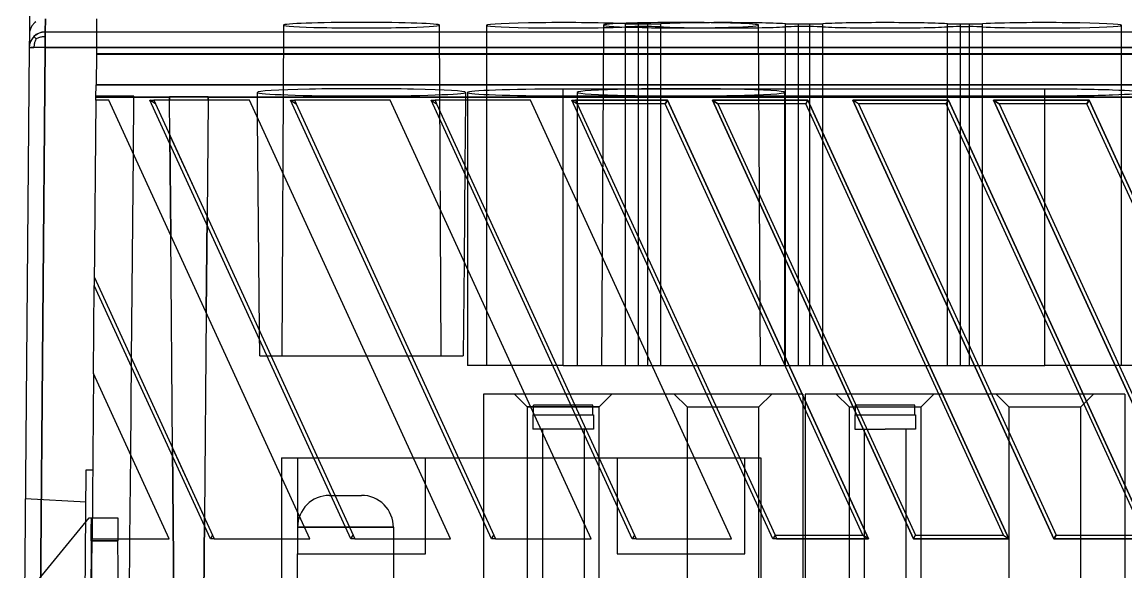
# Model space of a CAD drawing. Header units: millimetres. Extents: x 169.7 to 222.2, y -0.6 to 58.
# Drawn here: x 169.89 to 204.43, y 17.7 to 34.91 of the extents above; entities that cross this region are included whole.
import ezdxf

# ---------------------------------------------------------------- set-up
doc = ezdxf.new("R2010")
doc.units = ezdxf.units.MM
doc.layers.add('MAIN-1', color=7, linetype='Continuous')
doc.layers.add('MAIN-2', color=7, linetype='Continuous')

msp = doc.modelspace()

# ---------------------------------------------------------------- linework, layer by layer
at = {"layer": 'MAIN-1'}
for p, q in [((170.215, 45.809), (170.116, 34.536)), ((170.291, 34.898), (170.269, 34.88)), ((170.314, 34.916), (170.291, 34.898)), ((170.617, 35.015), (170.613, 34.602)), ((170.118, 34.571), (170.116, 34.536)), ((170.122, 34.605), (170.118, 34.571)), ((170.128, 34.637), (170.122, 34.605)), ((170.137, 34.668), (170.128, 34.637)), ((170.146, 34.697), (170.137, 34.668)), ((170.157, 34.724), (170.146, 34.697)), ((170.169, 34.749), (170.157, 34.724)), ((170.183, 34.773), (170.169, 34.749)), ((170.197, 34.796), (170.183, 34.773)), ((170.213, 34.818), (170.197, 34.796)), ((170.231, 34.839), (170.213, 34.818)), ((170.249, 34.86), (170.231, 34.839)), ((170.269, 34.88), (170.249, 34.86)), ((170.612, 34.602), (170.612, 34.116)), ((170.612, 34.602), (221.205, 34.602)), ((170.116, 34.536), (170.113, 34.107)), ((170.113, 34.107), (169.888, 8.4)), ((170.388, 8.4), (170.612, 34.116)), ((221.206, 34.116), (170.612, 34.116)), ((172.199, 32.466), (172.148, 26.664)), ((172.603, 32.466), (172.199, 32.466)), ((178.893, 18.739), (172.603, 32.466)), ((180.18, 18.739), (173.889, 32.466)), ((173.889, 32.466), (174.011, 32.466)), ((174.061, 32.356), (173.889, 32.466)), ((177.003, 32.466), (174.011, 32.466)), ((174.011, 32.466), (174.061, 32.356)), ((174.061, 32.356), (180.25, 18.85)), ((174.515, 31.366), (174.505, 32.466)), ((175.709, 32.466), (175.677, 28.829)), ((183.293, 18.739), (177.003, 32.466)), ((184.58, 18.739), (178.289, 32.466)), ((178.289, 32.466), (178.411, 32.466)), ((178.289, 32.466), (178.461, 32.356)), ((181.403, 32.466), (178.411, 32.466)), ((178.411, 32.466), (178.461, 32.356)), ((178.461, 32.356), (184.65, 18.85)), ((187.693, 18.739), (181.403, 32.466)), ((188.98, 18.739), (182.689, 32.466)), ((182.689, 32.466), (182.811, 32.466)), ((182.689, 32.466), (182.861, 32.356)), ((185.803, 32.466), (182.811, 32.466)), ((182.811, 32.466), (182.861, 32.356)), ((182.861, 32.356), (189.05, 18.85)), ((183.764, 32.466), (183.746, 30.425)), ((183.824, 32.466), (183.824, 30.254)), ((192.093, 18.739), (185.803, 32.466)), ((187.089, 32.466), (190.082, 32.466)), ((193.38, 18.739), (187.089, 32.466)), ((187.089, 32.466), (187.261, 32.356)), ((187.261, 32.356), (193.45, 18.85)), ((190.011, 32.356), (187.261, 32.356)), ((190.082, 32.466), (190.011, 32.356)), ((196.2, 18.85), (190.011, 32.356)), ((190.082, 32.466), (196.372, 18.739)), ((191.489, 32.466), (194.482, 32.466)), ((197.78, 18.739), (191.489, 32.466)), ((191.489, 32.466), (191.661, 32.356)), ((194.411, 32.356), (191.661, 32.356)), ((191.661, 32.356), (197.85, 18.85)), ((193.759, 27.777), (193.759, 32.356)), ((194.482, 32.466), (194.411, 32.356)), ((200.6, 18.85), (194.411, 32.356)), ((194.482, 32.466), (200.772, 18.739)), ((202.18, 18.739), (195.889, 32.466)), ((195.889, 32.466), (198.882, 32.466)), ((196.061, 32.356), (195.889, 32.466)), ((198.811, 32.356), (196.061, 32.356)), ((196.061, 32.356), (202.25, 18.85)), ((198.882, 32.466), (198.811, 32.356)), ((205, 18.85), (198.811, 32.356)), ((198.882, 32.466), (205.172, 18.739)), ((200.289, 32.466), (203.282, 32.466)), ((206.58, 18.739), (200.289, 32.466)), ((200.289, 32.466), (200.461, 32.356)), ((200.461, 32.356), (206.65, 18.85)), ((203.211, 32.356), (200.461, 32.356)), ((201.894, 29.228), (201.894, 32.356)), ((203.282, 32.466), (203.211, 32.356)), ((209.4, 18.85), (203.211, 32.356)), ((203.282, 32.466), (209.572, 18.739)), ((177.318, 25.248), (177.26, 31.904)), ((173.315, 24.383), (173.371, 30.791)), ((186.824, 24.164), (186.824, 30.237)), ((187.259, 29.287), (187.259, 24.164)), ((174.6, 21.578), (174.542, 28.234)), ((183.719, 27.411), (183.694, 24.47)), ((183.824, 27.182), (183.824, 24.164)), ((175.78, 18.739), (172.148, 26.664)), ((172.151, 26.923), (175.85, 18.85)), ((175.651, 25.815), (175.595, 19.407)), ((201.894, 24.164), (201.894, 25.627)), ((177.675, 24.47), (180.667, 24.47)), ((182.075, 24.47), (183.694, 24.47)), ((172.124, 23.909), (172.079, 18.739)), ((174.493, 18.739), (172.124, 23.909)), ((185.207, 24.164), (183.824, 24.164)), ((186.824, 24.164), (186.615, 24.164)), ((186.824, 24.164), (187.259, 24.164)), ((187.259, 24.164), (189.607, 24.164)), ((191.015, 24.164), (193.759, 24.164)), ((193.759, 24.164), (193.759, 24.176)), ((193.759, 24.164), (193.765, 24.164)), ((195.415, 24.164), (198.165, 24.164)), ((199.815, 24.164), (201.894, 24.164)), ((202.565, 24.164), (201.894, 24.164)), ((204.894, 24.164), (204.215, 24.164)), ((184.324, 23.27), (184.324, 21.27)), ((185.617, 23.27), (184.324, 23.27)), ((190.017, 23.27), (187.025, 23.27)), ((194.175, 23.27), (191.425, 23.27)), ((198.575, 23.27), (195.825, 23.27)), ((202.975, 23.27), (200.225, 23.27)), ((194.324, 22.943), (194.324, 18.85)), ((194.394, 22.791), (194.394, 18.85)), ((173.265, 18.739), (173.288, 21.369)), ((179.141, 21.27), (182.133, 21.27)), ((183.541, 21.27), (186.533, 21.27)), ((187.941, 21.27), (190.933, 21.27)), ((192.341, 21.27), (193.009, 21.27)), ((193.009, 21.27), (193.009, 19.812)), ((178.009, 20.668), (178.009, 18.739)), ((204.394, 20.172), (204.394, 18.85)), ((172.079, 18.739), (174.493, 18.739)), ((175.85, 18.85), (175.78, 18.739)), ((175.901, 18.739), (175.78, 18.739)), ((175.85, 18.85), (175.901, 18.739)), ((175.901, 18.739), (178.893, 18.739)), ((180.18, 18.739), (180.25, 18.85)), ((180.301, 18.739), (180.18, 18.739)), ((180.25, 18.85), (180.301, 18.739)), ((180.301, 18.739), (183.293, 18.739)), ((184.58, 18.739), (184.65, 18.85)), ((184.701, 18.739), (184.58, 18.739)), ((184.65, 18.85), (184.701, 18.739)), ((184.701, 18.739), (187.693, 18.739)), ((189.05, 18.85), (188.98, 18.739)), ((189.101, 18.739), (188.98, 18.739)), ((189.05, 18.85), (189.101, 18.739)), ((189.101, 18.739), (192.093, 18.739)), ((193.45, 18.85), (193.38, 18.739)), ((196.372, 18.739), (193.38, 18.739)), ((193.45, 18.85), (196.2, 18.85)), ((196.372, 18.739), (196.2, 18.85)), ((197.78, 18.739), (197.85, 18.85)), ((200.772, 18.739), (197.78, 18.739)), ((197.85, 18.85), (200.6, 18.85)), ((200.6, 18.85), (200.772, 18.739)), ((202.18, 18.739), (202.25, 18.85)), ((205.172, 18.739), (202.18, 18.739)), ((202.25, 18.85), (205, 18.85))]:
    msp.add_line(p, q, dxfattribs=at)
for centre, major_axis, ratio, start_param, end_param in [((180.509, 34.814), (-2.445, 0), 0.034899, -3.14141, -0.000183), ((190.509, 34.814), (-2.43, 0), 0.034899, -3.14141, -0.000183), ((170.612, 34.103), (0.5, -0.004), 0.999391, 1.579512, 3.141587), ((180.509, 34.814), (-2.445, 0), 0.034899, -0.000183, 3.141776), ((190.509, 34.814), (-2.43, 0), 0.034899, -0.000183, 3.141776), ((170.612, 34.103), (-0.5, 0.004), 0.026176, -1.570568, 0)]:
    msp.add_ellipse(centre, major_axis=major_axis, ratio=ratio, start_param=start_param, end_param=end_param, dxfattribs=at)
at = {"layer": 'MAIN-2'}
for p, q in [((170.29, 34.893), (170.269, 34.874)), ((170.313, 34.911), (170.29, 34.893)), ((170.613, 34.598), (170.617, 35.01)), ((172.221, 35.015), (172.212, 33.916)), ((170.118, 34.566), (170.116, 34.531)), ((170.122, 34.6), (170.118, 34.566)), ((170.128, 34.632), (170.122, 34.6)), ((170.137, 34.663), (170.128, 34.632)), ((170.146, 34.692), (170.137, 34.663)), ((170.157, 34.719), (170.146, 34.692)), ((170.169, 34.744), (170.157, 34.719)), ((170.183, 34.768), (170.169, 34.744)), ((170.197, 34.791), (170.183, 34.768)), ((170.213, 34.813), (170.197, 34.791)), ((170.23, 34.834), (170.213, 34.813)), ((170.249, 34.854), (170.23, 34.834)), ((170.269, 34.874), (170.249, 34.854)), ((221.206, 34.598), (170.612, 34.598)), ((170.612, 34.45), (170.612, 34.598)), ((178.066, 34.814), (178.012, 24.47)), ((183.007, 24.47), (182.953, 34.814)), ((184.424, 34.81), (184.424, 24.164)), ((188.081, 34.814), (188.025, 24.164)), ((188.775, 24.164), (188.775, 34.859)), ((188.775, 24.164), (188.775, 34.761)), ((189.182, 34.851), (189.467, 34.851)), ((189.182, 24.164), (189.182, 34.851)), ((189.467, 34.768), (189.182, 34.768)), ((189.182, 24.164), (189.182, 34.768)), ((189.467, 24.164), (189.467, 34.851)), ((189.467, 24.164), (189.467, 34.768)), ((189.874, 24.164), (189.874, 34.859)), ((189.874, 24.164), (189.874, 34.761)), ((192.993, 24.164), (192.938, 34.814)), ((193.775, 24.164), (193.775, 34.859)), ((193.775, 24.164), (193.775, 34.761)), ((194.182, 34.851), (194.537, 34.851)), ((194.182, 24.164), (194.182, 34.851)), ((194.537, 34.768), (194.182, 34.768)), ((194.182, 24.164), (194.182, 34.768)), ((194.537, 24.164), (194.537, 34.851)), ((194.537, 24.164), (194.537, 34.768)), ((194.944, 24.164), (194.944, 34.859)), ((194.944, 24.164), (194.944, 34.761)), ((198.845, 24.164), (198.845, 34.859)), ((198.845, 24.164), (198.845, 34.761)), ((199.252, 34.851), (199.537, 34.851)), ((199.252, 24.164), (199.252, 34.851)), ((199.252, 24.164), (199.252, 34.768)), ((199.537, 34.761), (199.252, 34.761)), ((199.537, 24.164), (199.537, 34.851)), ((199.537, 24.164), (199.537, 34.768)), ((199.944, 24.164), (199.944, 34.859)), ((199.944, 24.164), (199.944, 34.761)), ((204.294, 24.164), (204.294, 34.81)), ((170.262, 34.452), (170.261, 34.453)), ((170.264, 34.45), (170.262, 34.452)), ((170.265, 34.198), (170.262, 34.172)), ((170.267, 34.448), (170.264, 34.45)), ((170.269, 34.223), (170.265, 34.198)), ((170.271, 34.444), (170.267, 34.448)), ((170.275, 34.248), (170.269, 34.223)), ((170.276, 34.439), (170.271, 34.444)), ((170.281, 34.271), (170.275, 34.248)), ((170.282, 34.433), (170.276, 34.439)), ((170.288, 34.295), (170.281, 34.271)), ((170.289, 34.426), (170.282, 34.433)), ((170.297, 34.318), (170.288, 34.295)), ((170.297, 34.418), (170.289, 34.426)), ((170.306, 34.409), (170.297, 34.418)), ((170.306, 34.342), (170.297, 34.318)), ((170.317, 34.399), (170.306, 34.409)), ((170.316, 34.365), (170.306, 34.342)), ((170.327, 34.388), (170.316, 34.365)), ((170.328, 34.388), (170.317, 34.399)), ((170.353, 34.4), (170.327, 34.388)), ((170.38, 34.41), (170.353, 34.4)), ((170.407, 34.42), (170.38, 34.41)), ((170.433, 34.428), (170.407, 34.42)), ((170.46, 34.435), (170.433, 34.428)), ((170.487, 34.441), (170.46, 34.435)), ((170.515, 34.445), (170.487, 34.441)), ((170.544, 34.448), (170.515, 34.445)), ((170.576, 34.449), (170.544, 34.448)), ((170.612, 34.45), (170.576, 34.449)), ((170.612, 34.111), (170.612, 34.45)), ((170.26, 34.143), (170.259, 34.11)), ((170.262, 34.172), (170.26, 34.143)), ((170.612, 34.111), (170.388, 8.4)), ((170.612, 34.111), (221.206, 34.111)), ((172.212, 33.916), (172.203, 32.952)), ((219.607, 33.916), (172.212, 33.916)), ((172.212, 33.911), (219.607, 33.911)), ((172.2, 32.556), (172.203, 32.952)), ((172.203, 32.952), (219.616, 32.952)), ((219.616, 32.947), (172.203, 32.947)), ((172.199, 32.466), (172.2, 32.556)), ((172.2, 32.591), (172.2, 32.591)), ((173.386, 32.591), (172.2, 32.591)), ((216.116, 32.556), (172.2, 32.556)), ((174.504, 32.551), (172.2, 32.551)), ((173.371, 30.791), (173.386, 32.591)), ((173.386, 32.591), (173.386, 32.591)), ((174.504, 32.586), (174.504, 32.551)), ((174.504, 32.586), (175.71, 32.586)), ((174.505, 32.466), (174.504, 32.586)), ((174.504, 32.551), (174.505, 32.466)), ((175.71, 32.586), (175.709, 32.466)), ((175.709, 32.466), (175.71, 32.551)), ((175.71, 32.551), (175.71, 32.586)), ((216.091, 32.551), (175.71, 32.551)), ((177.26, 31.904), (177.253, 32.712)), ((183.766, 32.712), (183.764, 32.466)), ((183.824, 32.708), (183.824, 32.466)), ((201.894, 32.813), (186.824, 32.813)), ((186.824, 30.237), (186.824, 32.813)), ((186.824, 24.164), (186.824, 32.604)), ((186.824, 32.604), (201.894, 32.604)), ((187.259, 32.712), (187.259, 29.287)), ((193.759, 32.356), (193.759, 32.712)), ((201.894, 32.356), (201.894, 32.813)), ((201.894, 24.164), (201.894, 32.604)), ((172.199, 32.466), (172.199, 32.466)), ((172.603, 32.466), (172.603, 32.466)), ((172.603, 32.466), (172.603, 32.466)), ((174.011, 32.466), (174.011, 32.466)), ((174.011, 32.466), (174.011, 32.466)), ((174.515, 31.366), (174.505, 32.466)), ((175.709, 32.466), (175.677, 28.829)), ((177.003, 32.466), (177.003, 32.466)), ((177.003, 32.466), (177.003, 32.466)), ((178.411, 32.466), (178.411, 32.466)), ((178.411, 32.466), (178.411, 32.466)), ((181.403, 32.466), (181.403, 32.466)), ((181.403, 32.466), (181.403, 32.466)), ((182.811, 32.466), (182.811, 32.466)), ((182.811, 32.466), (182.811, 32.466)), ((185.803, 32.466), (185.803, 32.466)), ((185.803, 32.466), (185.803, 32.466)), ((190.082, 32.466), (187.211, 32.466)), ((187.211, 32.466), (187.261, 32.356)), ((190.011, 32.356), (190.082, 32.466)), ((196.372, 18.739), (190.082, 32.466)), ((194.482, 32.466), (191.489, 32.466)), ((191.489, 32.466), (197.78, 18.739)), ((191.661, 32.356), (191.489, 32.466)), ((194.411, 32.356), (194.482, 32.466)), ((200.772, 18.739), (194.482, 32.466)), ((195.889, 32.466), (202.18, 18.739)), ((198.882, 32.466), (195.889, 32.466)), ((196.061, 32.356), (195.889, 32.466)), ((198.811, 32.356), (198.882, 32.466)), ((205.172, 18.739), (198.882, 32.466)), ((203.282, 32.466), (200.289, 32.466)), ((200.289, 32.466), (206.58, 18.739)), ((200.461, 32.356), (200.289, 32.466)), ((203.211, 32.356), (203.282, 32.466)), ((209.572, 18.739), (203.282, 32.466)), ((174.542, 28.234), (174.515, 31.366)), ((174.515, 31.366), (174.542, 28.234)), ((174.515, 31.366), (175.677, 28.829)), ((183.746, 30.425), (183.719, 27.411)), ((183.824, 30.254), (183.824, 27.182)), ((201.894, 25.627), (201.894, 29.228)), ((175.651, 25.815), (175.677, 28.829)), ((175.677, 28.829), (175.651, 25.815)), ((174.6, 21.578), (174.542, 28.234)), ((193.759, 24.176), (193.759, 27.777)), ((172.124, 23.909), (172.148, 26.664)), ((172.151, 26.923), (172.151, 26.923)), ((175.651, 25.815), (175.595, 19.407)), ((177.325, 24.47), (177.318, 25.248)), ((173.288, 21.369), (173.315, 24.383)), ((177.325, 24.47), (177.675, 24.47)), ((180.667, 24.47), (182.075, 24.47)), ((172.124, 23.909), (172.124, 23.909)), ((172.124, 23.909), (172.124, 23.909)), ((186.615, 24.164), (185.207, 24.164)), ((189.607, 24.164), (191.015, 24.164)), ((193.765, 24.164), (195.415, 24.164)), ((198.165, 24.164), (199.815, 24.164)), ((204.215, 24.164), (202.565, 24.164)), ((184.324, 23.27), (184.324, 23.27)), ((185.299, 23.27), (185.699, 22.87)), ((187.025, 23.27), (185.617, 23.27)), ((187.949, 22.87), (188.349, 23.27)), ((191.425, 23.27), (190.017, 23.27)), ((190.299, 23.27), (190.699, 22.87)), ((192.949, 22.87), (193.349, 23.27)), ((194.324, 23.27), (194.175, 23.27)), ((194.324, 23.27), (194.324, 23.27)), ((194.324, 23.27), (194.324, 22.943)), ((194.394, 23.27), (194.394, 22.791)), ((194.394, 23.27), (194.394, 23.27)), ((195.825, 23.27), (194.394, 23.27)), ((195.369, 23.27), (195.769, 22.87)), ((198.019, 22.87), (198.419, 23.27)), ((200.225, 23.27), (198.575, 23.27)), ((200.369, 23.27), (200.769, 22.87)), ((204.394, 23.27), (202.975, 23.27)), ((203.019, 22.87), (203.419, 23.27)), ((204.394, 23.27), (204.394, 20.172)), ((204.394, 23.27), (204.394, 23.27)), ((187.949, 22.87), (185.699, 22.87)), ((185.699, 22.87), (185.699, 14.31)), ((185.699, 22.87), (187.949, 22.87)), ((186.824, 22.92), (185.896, 22.92)), ((185.896, 22.62), (185.896, 22.92)), ((185.896, 22.62), (185.896, 22.92)), ((187.753, 22.92), (186.824, 22.92)), ((187.753, 22.62), (187.753, 22.92)), ((187.753, 22.62), (187.753, 22.92)), ((187.949, 14.31), (187.949, 22.87)), ((190.699, 22.87), (192.949, 22.87)), ((190.699, 22.87), (190.699, 14.35)), ((190.699, 22.87), (192.949, 22.87)), ((192.949, 14.35), (192.949, 22.87)), ((195.769, 22.87), (198.019, 22.87)), ((195.769, 22.87), (195.769, 14.31)), ((195.769, 22.87), (198.019, 22.87)), ((196.894, 22.92), (195.966, 22.92)), ((195.966, 22.62), (195.966, 22.92)), ((195.966, 22.62), (195.966, 22.92)), ((197.823, 22.92), (196.894, 22.92)), ((197.823, 22.62), (197.823, 22.92)), ((197.823, 22.62), (197.823, 22.92)), ((198.019, 14.31), (198.019, 22.87)), ((200.769, 22.87), (203.019, 22.87)), ((200.769, 22.87), (200.769, 14.35)), ((200.769, 22.87), (203.019, 22.87)), ((203.019, 14.35), (203.019, 22.87)), ((185.896, 22.62), (185.874, 22.62)), ((185.874, 22.62), (185.874, 22.17)), ((185.896, 22.62), (187.753, 22.62)), ((187.753, 22.62), (187.774, 22.62)), ((187.774, 22.62), (187.774, 22.17)), ((195.966, 22.62), (195.944, 22.62)), ((195.944, 22.62), (195.944, 22.17)), ((195.966, 22.62), (197.823, 22.62)), ((197.823, 22.62), (197.844, 22.62)), ((197.844, 22.62), (197.844, 22.17)), ((186.824, 22.17), (185.874, 22.17)), ((186.174, 22.17), (186.174, 14.31)), ((187.774, 22.17), (186.824, 22.17)), ((187.474, 22.17), (187.474, 14.31)), ((195.944, 22.17), (196.894, 22.17)), ((196.244, 22.17), (196.244, 14.31)), ((197.844, 22.17), (196.894, 22.17)), ((197.544, 22.17), (197.544, 14.31)), ((174.6, 21.578), (174.696, 10.6)), ((174.708, 9.2), (174.6, 21.578)), ((174.6, 21.578), (175.595, 19.407)), ((178.009, 21.27), (178.009, 20.668)), ((178.009, 21.27), (178.009, 21.27)), ((178.009, 21.27), (179.141, 21.27)), ((178.509, 21.27), (178.509, 18.27)), ((182.133, 21.27), (183.541, 21.27)), ((182.509, 18.27), (182.509, 21.27)), ((184.324, 21.27), (184.324, 16.9)), ((186.533, 21.27), (187.941, 21.27)), ((188.509, 21.27), (188.509, 18.27)), ((190.933, 21.27), (192.341, 21.27)), ((192.509, 18.27), (192.509, 21.27)), ((193.009, 21.27), (193.009, 21.27)), ((171.854, 15.902), (171.898, 20.902)), ((171.898, 20.902), (172.098, 20.9)), ((171.898, 20.902), (171.898, 20.902)), ((172.098, 20.9), (172.098, 20.9)), ((179.509, 20.1), (180.509, 20.1)), ((169.989, 20), (171.889, 19.9)), ((171.889, 19.9), (171.889, 19.9)), ((193.009, 19.812), (193.009, 16.9)), ((170.004, 16.978), (171.985, 19.4)), ((171.986, 19.4), (172.057, 19.4)), ((172.056, 19.369), (172.057, 19.386)), ((172.056, 19.346), (172.056, 19.369)), ((172.056, 19.315), (172.056, 19.346)), ((172.057, 19.397), (172.057, 19.4)), ((172.057, 19.4), (172.057, 19.4)), ((172.057, 19.4), (172.884, 19.4)), ((172.057, 19.386), (172.057, 19.397)), ((172.884, 19.4), (172.884, 19.4)), ((172.884, 19.4), (172.884, 19.396)), ((172.884, 19.396), (172.884, 19.386)), ((172.884, 19.386), (172.884, 19.369)), ((172.884, 19.369), (172.884, 19.345)), ((172.884, 19.345), (172.884, 19.315)), ((175.595, 19.407), (175.506, 9.2)), ((175.518, 10.6), (175.595, 19.407)), ((172.053, 18.93), (172.054, 19.002)), ((172.054, 19.069), (172.055, 19.13)), ((172.054, 19.002), (172.054, 19.069)), ((172.055, 19.186), (172.056, 19.235)), ((172.055, 19.13), (172.055, 19.186)), ((172.056, 19.279), (172.056, 19.315)), ((172.056, 19.235), (172.056, 19.279)), ((172.884, 19.315), (172.884, 19.278)), ((172.884, 19.278), (172.885, 19.235)), ((172.885, 19.235), (172.885, 19.185)), ((172.885, 19.185), (172.885, 19.13)), ((172.885, 19.13), (172.886, 19.068)), ((172.886, 19.068), (172.886, 19.001)), ((172.886, 19.001), (172.887, 18.929)), ((178.509, 19.1), (181.509, 19.1)), ((181.509, 19.1), (178.509, 19.1)), ((181.509, 19.1), (181.509, 15.85)), ((172.008, 10.6), (172.079, 18.739)), ((172.052, 18.682), (172.021, 14.341)), ((172.052, 18.77), (172.053, 18.852)), ((172.052, 18.682), (172.052, 18.77)), ((172.052, 18.68), (172.889, 18.682)), ((172.889, 18.68), (172.052, 18.682)), ((172.053, 18.852), (172.053, 18.93)), ((172.079, 18.739), (172.079, 18.739)), ((172.079, 18.739), (172.079, 18.739)), ((172.887, 18.929), (172.887, 18.851)), ((172.887, 18.851), (172.888, 18.769)), ((172.888, 18.769), (172.889, 18.68)), ((172.919, 14.341), (172.889, 18.68)), ((173.182, 9.2), (173.265, 18.739)), ((174.493, 18.739), (174.493, 18.739)), ((174.493, 18.739), (174.493, 18.739)), ((175.901, 18.739), (175.901, 18.739)), ((175.901, 18.739), (175.901, 18.739)), ((178.009, 18.739), (178.009, 16.9)), ((178.893, 18.739), (178.893, 18.739)), ((178.893, 18.739), (178.893, 18.739)), ((180.301, 18.739), (180.301, 18.739)), ((180.301, 18.739), (180.301, 18.739)), ((183.293, 18.739), (183.293, 18.739)), ((183.293, 18.739), (183.293, 18.739)), ((184.701, 18.739), (184.701, 18.739)), ((184.701, 18.739), (184.701, 18.739)), ((187.693, 18.739), (187.693, 18.739)), ((187.693, 18.739), (187.693, 18.739)), ((189.101, 18.739), (189.101, 18.739)), ((189.101, 18.739), (189.101, 18.739)), ((192.093, 18.739), (192.093, 18.739)), ((192.093, 18.739), (192.093, 18.739)), ((193.45, 18.85), (193.501, 18.739)), ((193.501, 18.739), (196.372, 18.739)), ((194.324, 18.85), (194.324, 16.9)), ((194.394, 18.85), (194.394, 16.9)), ((196.2, 18.85), (196.372, 18.739)), ((197.78, 18.739), (197.85, 18.85)), ((197.78, 18.739), (200.772, 18.739)), ((200.6, 18.85), (200.772, 18.739)), ((202.25, 18.85), (202.18, 18.739)), ((202.18, 18.739), (205.172, 18.739)), ((204.394, 18.85), (204.394, 16.9)), ((178.509, 14.6), (178.509, 18.27)), ((178.509, 18.27), (182.509, 18.27)), ((188.509, 18.27), (192.509, 18.27))]:
    msp.add_line(p, q, dxfattribs=at)
for centre, start, end in [((179.509, 19.1), 90.0003, 180), ((180.509, 19.1), 0, 90.0003)]:
    msp.add_arc(centre, 1, start, end, dxfattribs=at)
for centre, major_axis, ratio, start_param, end_param in [((186.824, 34.81), (-2.4, 0), 0.034921, -2.519728, 0), ((191.824, 34.81), (-2.4, 0), 0.034921, -2.519728, -0.621864), ((196.894, 34.81), (-2.4, 0), 0.034921, -2.519728, -0.621864), ((201.894, 34.81), (-2.4, 0), 0.034921, -3.141593, -0.621864), ((170.612, 34.098), (0.5, -0.004), 0.999391, 1.579518, 2.359403), ((186.824, 34.81), (-2.4, 0), 0.034921, 0, 2.519728), ((189.182, 34.869), (-0.5, 0), 0.034921, 0.621864, 1.570796), ((189.182, 34.751), (-0.5, 0), 0.034921, -1.570796, -0.621864), ((189.467, 34.869), (-0.5, 0), 0.034921, 1.570796, 2.519728), ((189.467, 34.751), (-0.5, 0), 0.034921, -2.519728, -1.570796), ((191.824, 34.81), (-2.4, 0), 0.034921, 0.621864, 2.519728), ((194.182, 34.869), (-0.5, 0), 0.034921, 0.621864, 1.570796), ((194.182, 34.751), (-0.5, 0), 0.034921, -1.570796, -0.621864), ((194.537, 34.869), (-0.5, 0), 0.034921, 1.570796, 2.519728), ((194.537, 34.751), (-0.5, 0), 0.034921, -2.519728, -1.570796), ((196.894, 34.81), (-2.4, 0), 0.034921, 0.621864, 2.519728), ((199.252, 34.869), (-0.5, 0), 0.034921, 0.621864, 1.570796), ((199.252, 34.751), (-0.5, 0), 0.034921, -1.570796, -0.621864), ((199.537, 34.869), (-0.5, 0), 0.034921, 1.570796, 2.519728), ((199.537, 34.751), (-0.5, 0), 0.034921, -2.519728, -1.570796), ((201.894, 34.81), (-2.4, 0), 0.034921, 0.621864, 3.141593), ((170.612, 34.098), (0.5, -0.004), 0.999391, 2.359403, 3.141593), ((170.612, 34.098), (-0.5, 0.004), 0.026176, -0.784954, 0.000162), ((170.612, 34.098), (-0.5, 0.004), 0.026176, -1.570567, -0.784954), ((180.509, 32.712), (3.258, 0), 0.034899, -0.000305, 3.141897), ((190.509, 32.712), (-3.25, 0), 0.034921, -3.141593, 0), ((180.509, 32.712), (3.258, 0), 0.034899, -3.141288, -0.000305), ((186.824, 32.708), (-3, 0), 0.034921, -1.570796, 0), ((186.824, 32.708), (-3, 0), 0.034921, 0, 1.570796), ((190.509, 32.712), (-3.25, 0), 0.034921, 0, 3.141593), ((201.894, 32.708), (-3, 0), 0.034921, -3.141593, -1.570796), ((201.894, 32.708), (-3, 0), 0.034921, 1.570796, 3.141593)]:
    msp.add_ellipse(centre, major_axis=major_axis, ratio=ratio, start_param=start_param, end_param=end_param, dxfattribs=at)

doc.saveas('drawing.dxf')
